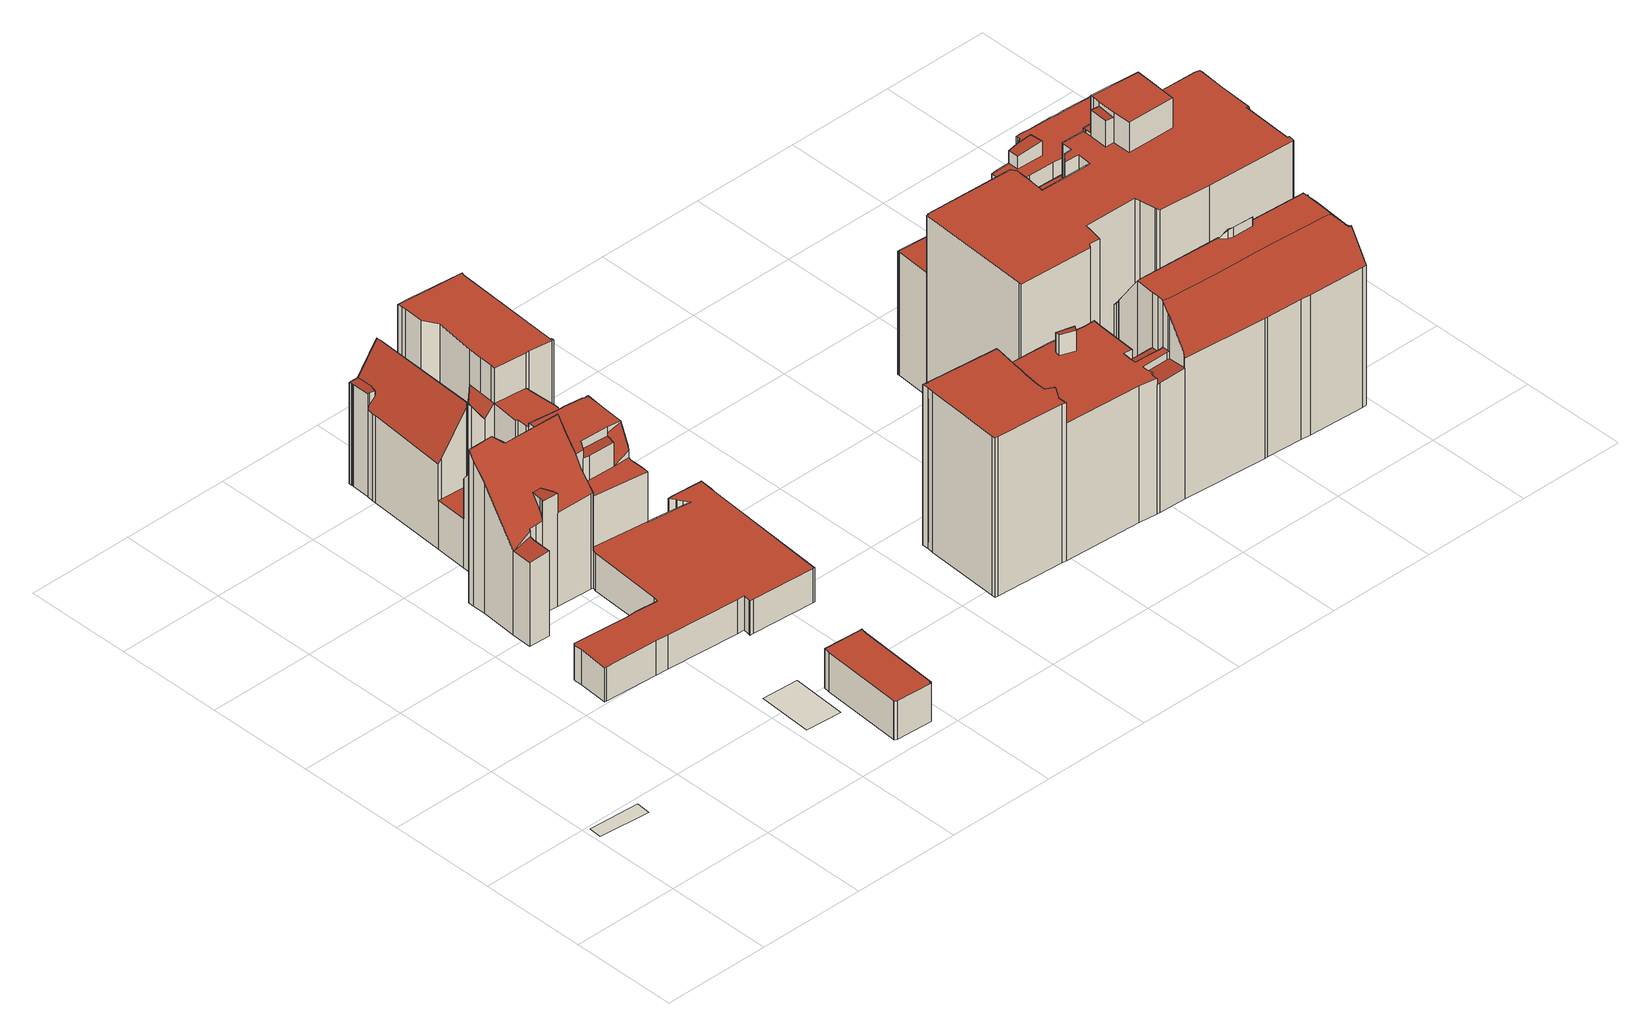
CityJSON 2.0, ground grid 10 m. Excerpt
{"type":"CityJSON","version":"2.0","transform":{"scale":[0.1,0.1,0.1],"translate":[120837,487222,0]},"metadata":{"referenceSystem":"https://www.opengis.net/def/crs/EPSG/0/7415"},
"CityObjects":{
"building1":{"type":"Building","attributes":{"dak_type":"no planes","data_area":0,"data_coverage":0,"geconstateerd":false,"gid":16989389,"h_maaiveld":0.932,"kas_warenhuis":false,"lod11_replace":false,"ondergronds_type":"above ground","oorspronkelijkbouwjaar":1005,"pw_actueel":"yes","pw_bron":"ahn3","reconstructie_methode":"tudelft3d-geoflow","reconstruction_skipped":true,"rn":1,"status":"Pand in gebruik","t_run":15.16},"geometry":[{"type":"MultiSurface","lod":"0","boundaries":[[[0,1,2,3]]]}]},
"building2":{"type":"Building","attributes":{"dak_type":"no planes","data_area":0,"data_coverage":0,"geconstateerd":false,"gid":17598509,"h_maaiveld":1.16,"kas_warenhuis":false,"lod11_replace":false,"ondergronds_type":"above ground","oorspronkelijkbouwjaar":1005,"pw_actueel":"yes","pw_bron":"ahn3","reconstructie_methode":"tudelft3d-geoflow","reconstruction_skipped":true,"rn":1,"status":"Pand in gebruik","t_run":24.89},"geometry":[{"type":"MultiSurface","lod":"0","boundaries":[[[4,5,6,7]]]}]},
"building3":{"type":"Building","attributes":{"dak_type":"horizontal","data_area":26.65,"data_coverage":0.848,"geconstateerd":false,"gid":17598507,"h_dak_50p":4.86,"h_dak_70p":4.87,"h_dak_max":5.01,"h_dak_min":4.78,"h_maaiveld":1.12,"kas_warenhuis":false,"lod11_replace":false,"ondergronds_type":"above ground","oorspronkelijkbouwjaar":1005,"pw_actueel":"yes","pw_bron":"ahn3","reconstructie_methode":"tudelft3d-geoflow","reconstruction_skipped":false,"rmse_lod12":0.0403,"rmse_lod13":0.042,"rmse_lod22":0.0267,"rn":1,"status":"Pand in gebruik","t_run":57.33,"val3dity_codes_lod12":"[]","val3dity_codes_lod13":"[]","val3dity_codes_lod22":"[]"},"children":["building3-1"]},
"building3-1":{"type":"BuildingPart","parents":["building3"],"geometry":[{"type":"Solid","lod":"2.2","boundaries":[[[[8,9,10,11,12,13,14,15,16,17,18]],[[19,13,12,20]],[[21,8,18,22]],[[23,15,14,24]],[[24,14,13,19]],[[25,16,15,23]],[[26,17,16,25]],[[27,11,10,28]],[[28,10,9,29]],[[20,12,11,27]],[[29,9,8,21]],[[22,18,17,26]],[[29,21,22,26,25,23,24,19,20,27,28]]]],"semantics":{"surfaces":[{"type":"GroundSurface"},{"type":"WallSurface","on_footprint_edge":true},{"type":"RoofSurface"}],"values":[[0,1,1,1,1,1,1,1,1,1,1,1,2]]}}]},
"building4":{"type":"Building","attributes":{"dak_type":"slanted","data_area":398.03,"data_coverage":0.9,"geconstateerd":false,"gid":14483280,"h_dak_50p":6.6,"h_dak_70p":12.17,"h_dak_max":15.92,"h_dak_min":3.15,"h_maaiveld":0.99,"kas_warenhuis":false,"lod11_replace":false,"ondergronds_type":"above ground","oorspronkelijkbouwjaar":1005,"pw_actueel":"yes","pw_bron":"ahn3","reconstructie_methode":"tudelft3d-geoflow","reconstruction_skipped":false,"rmse_lod12":5.78,"rmse_lod13":1.8,"rmse_lod22":0.215,"rn":1,"status":"Pand in gebruik","t_run":653.12,"val3dity_codes_lod12":"[]","val3dity_codes_lod13":"[]","val3dity_codes_lod22":"[]"},"children":["building4-1"]},
"building4-1":{"type":"BuildingPart","parents":["building4"],"geometry":[{"type":"Solid","lod":"2.2","boundaries":[[[[30,31,32,33,34,35,36,37,38,39,40,41,42,43,44,45,46,47,48,49,50,51,52,53,54,55,56,57,58,59,60,61,62,63,64,65,66,67,68,69,70,71,72,73,74,75,76,77,78,79,80,81,82,83,84,85,86,87,88,89,90,91,92,93,94,95,96,97,98,99,100,101,102,103,104,105,106,107]],[[108,72,71,109]],[[110,53,52,111]],[[112,69,68,113]],[[111,52,51,114]],[[115,93,92,116]],[[117,37,36,118]],[[119,78,77,120,121]],[[122,123,96,95,124]],[[125,47,46,126]],[[127,128,129,130]],[[109,71,70,131]],[[132,75,74,133]],[[134,135,133,136]],[[137,73,72,108]],[[138,139,140,141]],[[142,33,32,143]],[[144,30,107,140]],[[131,70,69,112]],[[145,146,147,148]],[[149,150,151,152]],[[152,151,76,75,132]],[[120,77,76,151]],[[121,120,153,154]],[[155,156,157,158]],[[158,157,159,160]],[[161,162,163,164]],[[160,159,165,163]],[[148,147,123,122]],[[166,97,96,123]],[[167,168,169,170]],[[171,172,168,167]],[[173,174,175,176]],[[177,178,179,180]],[[135,134,181]],[[182,183,184,185]],[[186,56,55,187]],[[188,98,97,166]],[[189,190,191,192]],[[193,58,57,194]],[[195,196,197,198]],[[199,101,100,200,201]],[[200,100,99,202,203]],[[204,205,206,207]],[[203,202,205,204]],[[201,200,196,195]],[[126,46,45,208]],[[209,86,85,210]],[[211,87,86,209]],[[208,45,44,212]],[[212,44,43,213]],[[213,43,42,214]],[[214,42,41,215]],[[216,217,218,139,138]],[[219,220,190,189,221]],[[222,223,224,183,182]],[[194,57,56,186]],[[225,40,39,226]],[[215,41,40,225]],[[227,38,37,117]],[[118,36,35,228]],[[228,35,34,229]],[[202,99,98,188]],[[180,179,150,149]],[[230,231,232,233,234]],[[235,236,231,230]],[[237,238,239,240]],[[241,242,243,244]],[[245,177,242,241]],[[163,165,178,177,245]],[[246,247,248,249]],[[250,251,252]],[[249,253,252]],[[248,253,249]],[[244,243,253,248]],[[254,255,238,237,256]],[[257,173,258,259]],[[260,261,262,263]],[[264,60,59,261,260]],[[261,59,58,193]],[[263,262,174,173,257]],[[259,258,255,254,265]],[[266,267,268,269]],[[270,271,272,273]],[[273,272,251,250]],[[274,275,128,127]],[[130,129,276,277]],[[277,276,278,279]],[[280,103,102,281]],[[282,91,90,283]],[[283,90,89,275,274]],[[116,92,91,282]],[[284,285,286,287]],[[288,289,290,146,145]],[[291,61,60,264]],[[292,49,48,293]],[[293,48,47,125]],[[267,266,294]],[[295,296,297]],[[298,299,62,61,291,300]],[[300,291,296,295]],[[176,175,217,216]],[[113,68,67,301]],[[301,67,66,302]],[[303,304,305]],[[304,303,65,64,306]],[[302,66,65,303]],[[307,63,62,299]],[[269,268,299,298]],[[229,34,33,142,308]],[[308,142,309,310]],[[185,184,290,289]],[[164,163,289,288]],[[281,102,101,199]],[[221,189,247,246]],[[311,312,220,219]],[[313,81,80,314,315]],[[316,79,78,119]],[[154,153,317,318]],[[187,55,54,319]],[[319,54,53,110]],[[320,321,218,217]],[[226,39,38,227]],[[240,239,322,323]],[[324,325,326]],[[325,324,104,103,280]],[[141,140,107,106,327]],[[328,105,104,324]],[[329,330,224,223]],[[331,332,330,329]],[[207,206,333]],[[333,206,334,335]],[[114,51,50,336]],[[336,50,49,292]],[[192,191,223,222]],[[337,84,83,338]],[[210,85,84,337]],[[339,88,87,211]],[[310,309,340,341]],[[275,89,88,339]],[[170,169,321,320]],[[143,32,31,342]],[[338,83,82,343]],[[279,278,344,285,284]],[[345,346,156,155]],[[318,317,346,345]],[[234,233,347,281]],[[287,286,162,161]],[[198,197,312,311]],[[335,334,332,331]],[[343,82,81,313]],[[348,349,350]],[[306,64,63,307]],[[265,254,271,270]],[[256,237,236,235]],[[323,322,351]],[[233,232,351]],[[327,106,105,328]],[[352,353,354]],[[285,344,353,352]],[[136,133,74,73,137]],[[342,31,30,144]],[[341,340,172,171]],[[314,80,79,316]],[[315,314,355,356]],[[357,358,349,348]],[[356,355,358,357]],[[124,95,94,359]],[[359,94,93,115]],[[243,242,177,180,149,152,132,133,135,181,273,250,252,253]],[[255,258,173,176,216,138,141,327,328,324,326,322,239,238]],[[252,251,272,271,254,256,235,230,234,281,199,201,195,198,311,219,221,246,249]],[[277,279,284,287,161,164,288,145,148,122,124,359,115,116,282,283,274,127,130]],[[281,347,233,351,322,326,325,280]],[[294,297,296,291,264,260,263,257,259,265,270,273,181,134,136,137,108,109,131,112,360,305,304,306,307,299,268,267]],[[360,112,113,301,302,303,305]],[[300,295,297,294,266,269,298]],[[354,353,344,278,276,129,128,275,339,361,362,345,155,158,160,363]],[[349,358,355,314,316,119,121,154,318,345,362,361,339,211,209,364,365,350]],[[317,153,120,151,150,179,178,165,159,157,156,346]],[[218,321,169,168,172,340,309,142,143,342,144,140,139]],[[182,185,289,163,245,241,244,248,247,189,192,222]],[[190,220,312,197,196,200,203,204,207,333,335,331,329,223,191]],[[323,351,232,231,236,237,240]],[[123,147,146,290,184,183,224,330,332,334,206,205,202,188,166]],[[343,313,315,356,357,348,350,365,364,209,210,337,338]],[[285,352,354,363,160,163,162,286]],[[308,310,341,171,167,170,320,217,175,174,262,261,193,194,186,187,319,110,111,114,336,292,293,125,126,208,212,213,214,215,225,226,227,117,118,228,229]]]],"semantics":{"surfaces":[{"type":"GroundSurface"},{"type":"WallSurface","on_footprint_edge":true},{"type":"WallSurface","on_footprint_edge":false},{"type":"RoofSurface"}],"values":[[0,1,1,1,1,1,1,1,1,1,2,1,1,2,1,2,1,1,1,2,2,1,1,2,2,2,2,2,2,1,2,2,2,2,2,2,1,1,2,1,2,1,1,2,2,2,1,1,1,1,1,1,1,2,2,2,1,1,1,1,1,1,1,2,2,2,2,2,2,2,2,2,2,2,2,2,2,2,1,1,2,2,2,2,2,2,2,2,1,1,1,1,2,2,1,1,1,2,2,1,2,2,1,1,2,1,1,1,2,1,2,2,2,1,2,2,1,1,2,1,1,2,1,2,2,1,1,1,2,2,2,2,1,1,2,1,1,1,2,1,2,1,1,2,2,2,2,2,2,2,1,2,1,2,2,2,2,1,2,2,1,1,2,1,2,2,2,1,1,3,3,3,3,3,3,3,3,3,3,3,3,3,3,3,3,3,3,3]]}}]},
"building5":{"type":"Building","attributes":{"dak_type":"slanted","data_area":277.92,"data_coverage":0.884,"geconstateerd":false,"gid":17598512,"h_dak_50p":16.45,"h_dak_70p":17.51,"h_dak_max":21.67,"h_dak_min":2.33,"h_maaiveld":1.12,"kas_warenhuis":false,"lod11_replace":false,"ondergronds_type":"above ground","oorspronkelijkbouwjaar":1886,"pw_actueel":"yes","pw_bron":"ahn3","reconstructie_methode":"tudelft3d-geoflow","reconstruction_skipped":false,"rmse_lod12":2.6,"rmse_lod13":1.66,"rmse_lod22":0.372,"rn":1,"status":"Pand in gebruik","t_run":493.85,"val3dity_codes_lod12":"[]","val3dity_codes_lod13":"[]","val3dity_codes_lod22":"[]"},"children":["building5-1"]},
"building5-1":{"type":"BuildingPart","parents":["building5"],"geometry":[{"type":"Solid","lod":"2.2","boundaries":[[[[366,367,368,369,370,371,372,373,374,375,376,377,378,379,380,381,382,383,384,385,386,387,388,389,390,391,392,393,394,395,396,397,398,399,400,401,402,403,404,405,406,407,408,409,410]],[[411,391,390,412]],[[413,395,394,414]],[[415,404,403,416]],[[417,377,376,418]],[[419,405,404,415]],[[420,421,422,423]],[[424,425,426,427]],[[427,426,392,391,411]],[[428,406,405,419]],[[429,378,377,417]],[[416,403,402,430]],[[431,432,433,434]],[[435,436,437,438]],[[414,394,393,439]],[[440,441,442,443]],[[443,442,444]],[[445,369,368,446]],[[447,375,374,448]],[[449,385,384,450]],[[451,452,453,454]],[[455,418,376,375,447]],[[450,384,383,456]],[[454,453,457,458]],[[423,422,441,440]],[[459,400,399,460]],[[461,382,381,462]],[[463,429,452,451]],[[464,465,466,467]],[[468,469,470,471]],[[472,379,378,429,463]],[[473,386,385,449]],[[467,466,474,475]],[[458,457,476,477]],[[456,383,382,461]],[[478,479,480,481,482]],[[482,481,483,484]],[[438,437,396,395,413]],[[485,397,396,437]],[[430,402,401,486]],[[487,488,489,490]],[[471,470,491,492,493]],[[484,483,494,495,496]],[[497,498,499,500]],[[481,480,501,502]],[[502,501,503,504]],[[505,506,507,508]],[[509,485,432,431]],[[510,398,397,485,509]],[[511,371,370,512]],[[512,370,369,445]],[[493,492,418,455]],[[513,514,491,470]],[[496,495,469,468]],[[495,494,498,497]],[[515,372,371,511]],[[486,401,400,459]],[[516,517,518,519]],[[519,518,520,521]],[[522,523,524,525]],[[526,527,514,513]],[[439,393,392,426]],[[528,529,530,531]],[[531,530,532,533]],[[462,381,380,534,535]],[[460,399,398,510]],[[536,537,465,464]],[[500,499,537,536]],[[538,539,540,541]],[[541,540,527,526]],[[477,476,539,538]],[[542,373,372,515]],[[448,374,373,542]],[[543,544,488,487]],[[521,520,545,546]],[[547,410,409,548]],[[549,550,551,552]],[[548,409,408,550,549]],[[553,554,555,556]],[[550,408,407,555]],[[557,558,559,560]],[[546,545,517,516]],[[533,532,544,543]],[[560,559,529,528]],[[534,380,379,472]],[[561,388,387,562]],[[562,387,386,473]],[[412,390,389,563]],[[563,389,388,561]],[[564,421,420]],[[475,474,504,565]],[[565,504,503,436,435]],[[508,507,479,478]],[[535,534,558,557]],[[490,489,523,522]],[[525,524,425,424]],[[566,567,568]],[[434,433,506,505]],[[569,366,410,547]],[[552,551,554,553]],[[556,555,407,406,428]],[[570,367,366,569]],[[446,368,367,570,571]],[[571,570,567,566]],[[481,502,504,474,466,465,537,499,498,494,483]],[[514,527,540,539,476,457,453,452,429,417,418,492,491]],[[546,516,519,521]],[[412,563,561,562,473,449,450,456,461,462,535,557,560,528,531,533,543,487,490,522,525,424,427,411]],[[479,507,506,433,432,485,437,436,503,501,480]],[[556,428,419,415,416,430,486,459,460,510,509,431,434,505,508,478,572,573,564,420,423,440,443,444,574,575,576,577,552,553]],[[536,464,467,475,565,435,438,413,414,439,426,425,524,523,489,488,544,532,530,529,559,558,534,472,463,451,454,458,477,538,541,526,513,470,469,495,497,500],[518,517,545,520]],[[578,579,575,574,444,442,441,422,421,564,573,572,478,482,484,496,580,581,582,583,584,585,586]],[[577,576,575,579,578,568,567,570,569,547,548,549,552]],[[554,551,550,555]],[[571,566,568,578,586,585,584,583,582,581,580,496,468,471,493,455,447,448,542,515,511,512,445,446]]]],"semantics":{"surfaces":[{"type":"GroundSurface"},{"type":"WallSurface","on_footprint_edge":true},{"type":"WallSurface","on_footprint_edge":false},{"type":"RoofSurface"}],"values":[[0,1,1,1,1,1,2,2,1,1,1,1,2,2,1,2,2,1,1,1,2,1,1,2,2,1,1,2,2,2,1,1,2,2,1,2,2,1,1,1,2,2,2,2,2,2,2,2,1,1,1,2,2,2,2,1,1,2,2,2,2,1,2,2,1,1,2,2,2,2,2,1,1,2,2,1,2,1,2,1,2,2,2,2,1,1,1,1,1,2,2,2,2,2,2,2,2,2,1,2,1,1,1,2,3,3,3,3,3,3,3,3,3,3,3]]}}]},
"building6":{"type":"Building","attributes":{"dak_type":"multiple horizontal","data_area":272.24,"data_coverage":0.889,"geconstateerd":false,"gid":17598513,"h_dak_50p":21.47,"h_dak_70p":21.55,"h_dak_max":24.58,"h_dak_min":1.74,"h_maaiveld":1.2,"kas_warenhuis":false,"lod11_replace":false,"ondergronds_type":"above ground","oorspronkelijkbouwjaar":1930,"pw_actueel":"yes","pw_bron":"ahn3","reconstructie_methode":"tudelft3d-geoflow","reconstruction_skipped":false,"rmse_lod12":3.56,"rmse_lod13":1.44,"rmse_lod22":1.09,"rn":1,"status":"Pand in gebruik","t_run":389.79,"val3dity_codes_lod12":"[]","val3dity_codes_lod13":"[]","val3dity_codes_lod22":"[]"},"children":["building6-1"]},
"building6-1":{"type":"BuildingPart","parents":["building6"],"geometry":[{"type":"Solid","lod":"2.2","boundaries":[[[[587,588,589,590,591,592,593,594,595,596,597,598,599,600,601,602,603,604,605,606,607,608,609,610]],[[611,612,613,614]],[[615,593,592,616]],[[616,592,591,617]],[[618,619,620,621]],[[622,623,621,624]],[[617,591,590,625]],[[626,602,601,627]],[[628,603,602,626]],[[629,596,595,630]],[[631,597,596,629]],[[632,633,634,635]],[[636,604,603,628]],[[627,601,600,637,638]],[[639,605,604,636]],[[640,641,642,643]],[[644,645,646,647]],[[648,599,598,646]],[[647,646,598,597,631]],[[649,650,651]],[[652,653,654,655]],[[655,654,656,657]],[[657,656,658,659]],[[659,658,660,661]],[[661,660,662,663]],[[664,607,606,665]],[[663,662,665,666]],[[667,668,669,670]],[[666,665,606,605,639]],[[671,672,673,674]],[[675,676,672,671]],[[674,673,677,678]],[[679,680,681,682]],[[683,609,608,684,685]],[[685,684,676,675]],[[684,608,607,664]],[[637,600,599,648]],[[635,634,686,687]],[[687,686,688,689]],[[638,637,690,691]],[[678,677,668,667]],[[692,693,653,652]],[[694,695,693,692]],[[670,669,695,694]],[[630,595,594,696,697]],[[697,696,650,649]],[[696,594,593,615]],[[623,698,682,699]],[[699,682,681,619,618]],[[625,590,589,700]],[[700,589,588,701]],[[689,688,641,640]],[[624,621,620,702,703]],[[703,702,612,611]],[[614,613,701,704]],[[705,706,698,623,622]],[[707,708,680,679]],[[709,710,706,705]],[[711,610,609,683]],[[710,587,610,711,712]],[[712,711,708,707]],[[643,642,645,644]],[[704,701,588,587,710,709]],[[691,690,633,632]],[[713,714,668,677,673,672,676,684,664,665,662,660,658,656,715]],[[695,669,668,714,713,715,656,654,653,693]],[[615,651,650,696]],[[699,618,621,623]],[[643,644,647,631,629,630,697,649,651,615,616,617,625,700,701,613,612,702,620,619,681,680,708,711,683,685,675,671,674,678,667,670,694,692,652,655,657,659,661,663,666,639,636,628,626,627,638,691,632,635,687,689,640]],[[641,688,686,634,633,690,637,648,646,645,642]],[[712,707,679,682,698,706,710]],[[704,709,705,622,624,703,611,614]]]],"semantics":{"surfaces":[{"type":"GroundSurface"},{"type":"WallSurface","on_footprint_edge":false},{"type":"WallSurface","on_footprint_edge":true},{"type":"RoofSurface"}],"values":[[0,1,2,2,1,1,2,2,2,2,2,1,2,2,2,1,1,2,2,1,1,1,1,1,1,2,1,1,2,1,1,1,1,2,1,2,2,1,1,1,1,1,1,1,2,1,2,1,1,2,2,1,1,1,1,1,1,1,2,2,1,1,2,1,3,3,3,3,3,3,3,3]]}}]},
"building7":{"type":"Building","attributes":{"dak_type":"slanted","data_area":124.05,"data_coverage":0.856,"geconstateerd":false,"gid":14475880,"h_dak_50p":13.17,"h_dak_70p":13.24,"h_dak_max":15.34,"h_dak_min":4.27,"h_maaiveld":1.26,"kas_warenhuis":false,"lod11_replace":false,"ondergronds_type":"above ground","oorspronkelijkbouwjaar":1770,"pw_actueel":"yes","pw_bron":"ahn3","reconstructie_methode":"tudelft3d-geoflow","reconstruction_skipped":false,"rmse_lod12":2.26,"rmse_lod13":0.98,"rmse_lod22":0.151,"rn":1,"status":"Pand in gebruik","t_run":215.33,"val3dity_codes_lod12":"[]","val3dity_codes_lod13":"[303]","val3dity_codes_lod22":"[303]"},"children":["building7-1"]},
"building7-1":{"type":"BuildingPart","parents":["building7"],"geometry":[{"type":"Solid","lod":"2.2","boundaries":[[[[716,717,718,719,720,721,722,723,724,725,726,727,728,729,730,731,732,733,734,735,736,737,738,739,740,741,742,743,744,745,746,747,748]],[[749,728,727,750]],[[751,752,753,754]],[[755,731,730,756]],[[754,753,732,731,755]],[[757,733,732,753]],[[758,734,733,757]],[[759,760,761,762]],[[763,764,765,766]],[[767,729,728,749]],[[756,730,729,767]],[[768,725,724,769]],[[770,740,739,771]],[[772,773,774,775]],[[776,777,778,779]],[[780,781,782,783,784]],[[785,778,735,734,758]],[[786,736,735,778]],[[779,778,785]],[[787,788,789,790]],[[791,792,793,794,795]],[[795,794,793,777,776]],[[796,748,747,789]],[[797,798,799]],[[800,716,748,796]],[[769,724,723,801]],[[802,719,718,803]],[[804,805,806,807]],[[750,727,726,808]],[[808,726,725,768]],[[809,810,811,812]],[[813,738,737,773,772]],[[814,722,721,815]],[[815,721,720,816]],[[816,720,719,802]],[[817,818,744,743,819]],[[820,746,745,821]],[[790,789,747,746,820]],[[822,823,821,824]],[[752,751,825]],[[788,787,826]],[[794,793,827,828]],[[828,827,829,830]],[[831,832,833,830,834]],[[807,806,793,794]],[[766,765,833,832]],[[834,830,829,792,791]],[[771,739,738,813]],[[835,741,740,770]],[[819,743,742,836]],[[836,742,741,835]],[[824,821,745,744,818]],[[773,737,736,786]],[[775,774,837,838]],[[839,840,805,804]],[[838,837,840,839,841]],[[842,843,781,780]],[[784,783,844,845]],[[783,782,760,759]],[[846,847,818,817]],[[845,844,847,846]],[[841,839,848,843,842]],[[843,848,810,809]],[[849,850,832,831]],[[851,852,850,849]],[[853,854,798,797]],[[803,718,717,854,853]],[[812,811,764,763]],[[855,856,823,822]],[[762,761,856,855]],[[852,851,826]],[[801,723,722,814]],[[854,717,716,800]],[[825,751,754,755,756,767,749,750,857,858]],[[859,860,861,862,863,864,865,866,791,795,776,779,785,758,757,753,752,825,858,857,750,808,768,867]],[[807,794,828,830,833,765,764,811,810,848,839,804]],[[792,829,827,793]],[[837,774,773,786,778,777,793,806,805,840]],[[841,842,780,784,845,846,817,819,836,835,770,771,813,772,775,838]],[[818,847,844,783,759,762,855,822,824]],[[799,868,869,870,871,814,815,816,802,803,853,797]],[[869,868,799,798,854,800,796,789,788,826,851,849,831,834,791,866,865,864,863,862,861,860,859,867,768,769,801,814,871,870]],[[821,823,856,761,760,782,781,843,809,812,763,766,832,850,852,826,787,790,820]]]],"semantics":{"surfaces":[{"type":"GroundSurface"},{"type":"WallSurface","on_footprint_edge":true},{"type":"WallSurface","on_footprint_edge":false},{"type":"RoofSurface"}],"values":[[0,1,2,1,1,1,1,2,2,1,1,1,1,2,2,2,1,1,2,2,2,2,1,2,1,1,1,2,1,1,2,1,1,1,1,1,1,1,2,2,2,2,2,2,2,2,2,1,1,1,1,1,1,2,2,2,2,2,2,2,2,2,2,2,2,2,1,2,2,2,2,1,1,3,3,3,3,3,3,3,3,3,3]]}}]},
"building8":{"type":"Building","attributes":{"dak_type":"slanted","data_area":52.52,"data_coverage":0.862,"geconstateerd":false,"gid":17599246,"h_dak_50p":14.06,"h_dak_70p":14.11,"h_dak_max":15.45,"h_dak_min":4.66,"h_maaiveld":1.32,"kas_warenhuis":false,"lod11_replace":false,"ondergronds_type":"above ground","oorspronkelijkbouwjaar":1914,"pw_actueel":"yes","pw_bron":"ahn3","reconstructie_methode":"tudelft3d-geoflow","reconstruction_skipped":false,"rmse_lod12":2.43,"rmse_lod13":0.582,"rmse_lod22":0.34,"rn":1,"status":"Pand in gebruik","t_run":125.61,"val3dity_codes_lod12":"[]","val3dity_codes_lod13":"[]","val3dity_codes_lod22":"[]"},"children":["building8-1"]},
"building8-1":{"type":"BuildingPart","parents":["building8"],"geometry":[{"type":"Solid","lod":"2.2","boundaries":[[[[872,873,874,875,876,877,720,878,879,880,881,882,883,884,885,886,887,888,889,890,891,892,893,894,895,896,897]],[[898,894,893,899,900]],[[901,876,875,902]],[[903,873,872,904]],[[905,897,896,906]],[[907,908,909,910]],[[911,879,878,912]],[[904,872,897,905]],[[913,914,915,916]],[[917,918,919,920,921]],[[916,915,922,923]],[[912,878,720,924]],[[906,896,895,914,913]],[[925,874,873,903]],[[900,899,926,927]],[[924,720,877,928]],[[928,877,876,901]],[[902,875,874,925]],[[929,930,931,932]],[[933,934,935,936]],[[937,938,936,939]],[[940,941,938,937]],[[942,880,879,911]],[[943,881,880,942]],[[944,945,941,940]],[[946,886,885,947]],[[932,931,934,933]],[[948,949,930,929]],[[923,922,949,948]],[[914,895,894,898]],[[950,951,890,889,952]],[[899,893,892,953]],[[920,919,954,955]],[[910,909,888,887,956]],[[957,884,883,958]],[[959,882,881,943]],[[921,920,945,944]],[[939,936,935,918,917]],[[958,883,882,959]],[[953,892,891,960]],[[960,891,890,951]],[[947,885,884,957]],[[952,889,888,909]],[[927,926,961,962]],[[962,961,951,950]],[[955,954,908,907]],[[956,887,886,946]],[[939,917,921,944,940,937]],[[943,942,911,912,924,928,901,902,925,903,904,905,906,913,916,923,948,929,932,933,936,938,941,945,920,955,907,910,956,946,947,957,958,959]],[[961,926,899,953,960,951]],[[908,954,919,918,935,934,931,930,949,922,915,914,898,900,927,962,950,952,909]]]],"semantics":{"surfaces":[{"type":"GroundSurface"},{"type":"WallSurface","on_footprint_edge":true},{"type":"WallSurface","on_footprint_edge":false},{"type":"RoofSurface"}],"values":[[0,1,1,1,1,2,1,1,2,2,2,1,1,1,2,1,1,1,2,2,2,2,1,1,2,1,2,2,2,1,1,1,2,1,1,1,2,2,1,1,1,1,1,2,2,2,1,3,3,3,3]]}}]}
},
"vertices":[
[53,94,0],[6,97,0],[5,85,0],[52,81,0],
[246,120,0],[212,122,0],[209,71,0],[243,69,0],
[280,87,11],[282,87,11],[281,81,11],[276,4,11],[275,5,11],[275,3,11],[241,5,11],[239,6,11],[239,7,11],[244,83,11],[245,89,11],[275,3,48],[275,5,48],[280,87,49],[245,89,49],[239,6,48],[241,5,48],[239,7,48],[244,83,49],[276,4,48],[281,81,49],[282,87,49],
[272,309,10],[277,309,10],[283,309,10],[290,308,10],[294,308,10],[322,306,10],[323,306,10],[322,294,10],[322,291,10],[314,173,10],[314,172,10],[312,172,10],[253,176,10],[250,176,10],[250,178,10],[251,184,10],[244,184,10],[176,189,10],[164,190,10],[115,193,10],[113,193,10],[115,221,10],[115,228,10],[116,230,10],[167,226,10],[178,226,10],[198,224,10],[199,229,10],[203,297,10],[204,301,10],[202,301,10],[169,303,10],[154,304,10],[148,305,10],[141,305,10],[141,304,10],[140,300,10],[139,281,10],[119,282,10],[120,301,10],[123,336,10],[123,348,10],[123,353,10],[126,353,10],[146,352,10],[148,351,10],[150,387,10],[152,417,10],[157,491,10],[157,494,10],[158,501,10],[159,517,10],[159,519,10],[159,520,10],[159,522,10],[164,522,10],[168,522,10],[172,522,10],[187,521,10],[208,520,10],[219,519,10],[271,516,10],[272,516,10],[271,513,10],[265,411,10],[266,411,10],[266,409,10],[264,382,10],[264,378,10],[263,377,10],[263,368,10],[262,349,10],[260,329,10],[260,321,10],[260,320,10],[259,317,10],[259,314,10],[259,310,10],[123,353,158],[123,348,151],[116,230,44],[115,228,44],[120,301,91],[119,282,91],[115,221,44],[271,513,156],[272,516,156],[322,294,46],[323,306,46],[157,491,94],[152,417,57],[152,417,92],[266,409,155],[266,409,66],[266,411,155],[176,189,43],[244,184,43],[208,515,158],[208,515,106],[208,512,106],[208,512,158],[123,336,136],[148,351,145],[146,352,144],[152,347,154],[152,347,151],[146,352,159],[126,353,158],[259,305,95],[259,305,35],[259,310,31],[259,310,95],[290,308,30],[283,309,30],[272,309,31],[242,411,156],[242,411,67],[264,409,66],[264,409,155],[154,387,96],[154,387,57],[150,387,57],[150,387,96],[155,417,57],[155,417,95],[182,415,136],[182,415,57],[185,415,57],[185,415,131],[198,414,57],[198,414,112],[208,417,157],[208,417,123],[207,413,123],[207,413,157],[207,413,57],[264,382,65],[299,293,46],[299,293,41],[293,294,40],[293,294,46],[296,298,46],[296,298,37],[204,304,95],[204,304,46],[207,304,46],[207,304,95],[204,386,94],[204,386,57],[203,386,57],[203,386,94],[154,345,152],[240,382,122],[240,382,67],[239,404,67],[239,404,122],[198,224,44],[178,226,44],[264,378,65],[235,371,122],[235,371,112],[240,377,104],[240,377,122],[203,297,46],[199,229,44],[261,368,126],[261,368,114],[260,368,114],[260,368,126],[262,349,125],[263,368,114],[263,368,126],[263,377,65],[263,377,103],[262,377,103],[262,377,65],[262,378,65],[262,378,102],[251,184,43],[168,522,108],[164,522,108],[172,522,114],[250,178,43],[250,176,43],[253,176,43],[312,172,43],[259,298,94],[259,298,46],[259,298,40],[240,371,126],[240,371,113],[235,371,126],[240,379,122],[240,379,102],[240,379,67],[314,172,43],[314,173,43],[322,291,45],[322,306,46],[294,308,46],[220,331,126],[220,331,118],[247,330,117],[247,330,120],[247,330,126],[218,328,126],[218,328,118],[214,322,118],[214,322,95],[219,321,95],[219,321,118],[206,386,123],[206,386,94],[206,377,106],[206,377,123],[204,386,123],[226,372,126],[226,372,123],[206,374,123],[206,374,127],[206,345,149],[206,345,126],[206,362,126],[206,374,110],[205,322,126],[205,322,95],[214,322,126],[204,304,106],[204,315,95],[204,315,119],[204,301,102],[204,301,46],[204,303,46],[204,303,105],[202,301,102],[205,322,129],[156,309,118],[156,309,106],[155,306,101],[155,306,119],[205,332,142],[205,332,126],[206,342,126],[206,342,154],[208,520,158],[208,520,106],[207,493,106],[207,493,158],[215,481,94],[215,481,157],[260,321,105],[260,329,125],[271,516,156],[219,519,158],[210,443,157],[210,443,123],[209,430,123],[209,430,157],[239,411,156],[239,411,122],[239,411,68],[169,303,100],[115,193,43],[164,190,43],[157,318,118],[168,308,119],[168,308,106],[165,318,118],[154,304,119],[154,304,100],[169,303,119],[139,281,92],[140,300,92],[141,304,92],[141,304,97],[122,301,91],[141,305,99],[148,305,99],[290,308,46],[293,303,34],[293,303,46],[258,369,126],[258,369,114],[159,517,108],[158,501,94],[158,501,109],[157,494,94],[180,415,57],[180,415,133],[167,226,44],[267,297,46],[267,297,40],[244,320,95],[244,320,118],[260,320,95],[260,320,101],[245,320,95],[259,314,95],[259,317,95],[241,379,102],[241,379,67],[256,378,101],[256,378,66],[262,378,101],[261,378,65],[261,378,101],[113,193,43],[159,522,108],[159,520,108],[187,521,136],[293,302,34],[293,302,46],[277,309,31],[159,519,108],[210,443,97],[182,417,136],[182,417,57],[260,329,124],[166,503,109],[166,503,105],[168,508,108],[247,329,117],[202,436,115],[202,436,108],[199,433,112],[160,501,98],[160,501,109],[165,500,109],[165,500,104],[265,411,155],[121,301,91],[187,520,136],[187,517,136],[198,416,112],[168,520,108],[168,519,108],
[786,82,11],[785,74,11],[785,72,11],[784,59,11],[784,56,11],[780,56,11],[728,59,11],[719,60,11],[685,62,11],[683,62,11],[604,68,11],[579,69,11],[576,69,11],[559,71,11],[486,75,11],[482,76,11],[419,80,11],[416,80,11],[416,84,11],[420,153,11],[421,159,11],[421,165,11],[424,165,11],[426,164,11],[427,165,11],[491,160,11],[494,160,11],[545,157,11],[582,154,11],[583,154,11],[591,154,11],[611,153,11],[613,152,11],[661,149,11],[672,149,11],[675,148,11],[702,147,11],[712,146,11],[786,141,11],[789,141,11],[789,136,11],[788,125,11],[788,124,11],[788,119,11],[788,115,11],[491,160,164],[427,165,165],[583,154,142],[582,154,142],[786,141,148],[712,146,148],[579,69,136],[604,68,137],[789,141,149],[695,115,196],[695,115,187],[699,114,187],[699,114,196],[494,157,164],[494,157,143],[494,160,143],[494,160,164],[789,136,156],[576,69,136],[702,147,148],[611,150,151],[611,150,24],[613,150,25],[613,150,151],[590,146,142],[590,146,24],[591,154,24],[591,154,142],[545,157,143],[719,113,196],[719,113,187],[720,114,187],[720,114,194],[723,119,187],[784,59,151],[785,72,171],[683,62,146],[685,62,146],[420,153,166],[416,84,165],[576,72,142],[576,72,136],[576,73,136],[576,73,142],[604,68,147],[416,80,165],[577,77,136],[577,77,142],[672,149,148],[661,149,147],[419,80,165],[482,76,164],[576,69,142],[578,98,142],[578,98,134],[578,102,134],[578,102,142],[606,88,178],[606,88,142],[606,87,142],[606,87,177],[559,71,143],[421,159,166],[579,109,133],[579,109,142],[579,77,136],[579,77,142],[609,125,187],[609,125,24],[607,107,24],[607,107,134],[607,107,187],[607,101,134],[607,101,187],[611,153,25],[675,148,148],[488,123,164],[488,123,144],[489,127,144],[489,127,164],[606,87,135],[605,70,137],[605,70,151],[606,94,135],[606,94,142],[606,94,187],[604,94,142],[604,94,135],[586,95,134],[586,95,142],[604,107,24],[604,107,134],[587,108,23],[587,108,133],[613,148,154],[613,148,24],[610,147,24],[610,147,155],[611,153,147],[613,152,147],[780,56,146],[784,56,146],[604,87,142],[604,87,135],[728,59,146],[555,136,162],[555,136,142],[558,141,142],[558,141,162],[542,145,143],[542,145,162],[490,133,164],[490,133,144],[490,134,144],[490,134,164],[579,87,142],[579,87,135],[493,94,164],[493,94,144],[493,95,144],[493,95,164],[486,99,144],[486,99,164],[486,75,144],[486,75,164],[578,95,142],[578,95,134],[578,83,142],[578,83,135],[578,87,135],[578,87,142],[719,60,146],[486,107,164],[486,107,144],[541,140,143],[541,140,163],[788,115,172],[788,119,172],[788,124,172],[788,124,33],[787,123,33],[787,123,174],[787,124,174],[787,124,33],[788,125,33],[788,125,172],[486,78,164],[486,78,144],[486,83,144],[486,83,164],[424,165,166],[421,165,166],[426,164,165],[690,120,187],[587,108,142],[784,74,174],[784,74,172],[780,76,177],[786,82,171],[785,74,171],[785,74,174],[613,125,187],[690,121,187],[771,116,187],[775,116,187],[781,120,180],[784,122,177],[772,83,187],[773,87,187],[612,93,187],[613,93,187],[656,90,187],[699,88,187],[715,87,187],[764,84,187],[765,84,187],
[690,261,12],[736,257,12],[793,254,12],[797,253,12],[797,251,12],[795,226,12],[793,195,12],[790,147,12],[789,141,12],[788,141,12],[705,146,12],[657,150,12],[599,153,12],[587,154,12],[519,159,12],[519,161,12],[526,270,12],[528,270,12],[528,271,12],[610,266,12],[613,266,12],[661,262,12],[663,262,12],[682,261,12],[734,217,244],[734,217,215],[736,255,215],[736,255,245],[793,195,216],[795,226,216],[797,251,216],[681,235,240],[681,235,215],[689,235,215],[689,235,239],[690,252,244],[690,252,240],[689,235,244],[797,253,216],[519,161,213],[519,159,213],[526,270,213],[788,141,216],[789,141,216],[705,146,215],[600,157,214],[600,157,25],[603,171,25],[603,171,214],[528,270,213],[587,154,25],[587,154,214],[528,271,213],[654,169,215],[654,169,26],[656,155,26],[656,155,215],[656,153,215],[656,153,26],[657,150,26],[657,150,215],[599,153,25],[788,147,216],[788,147,132],[791,195,216],[610,231,214],[610,231,61],[611,240,64],[611,240,214],[612,249,68],[612,249,214],[612,253,66],[612,253,214],[613,262,61],[613,262,214],[612,263,61],[612,263,214],[613,266,60],[610,266,60],[610,266,214],[647,244,214],[647,244,69],[659,242,69],[659,242,215],[660,251,215],[660,251,65],[653,251,65],[653,251,215],[660,260,215],[660,260,60],[652,250,65],[652,250,215],[682,258,218],[682,258,215],[682,253,215],[682,253,218],[663,262,215],[661,262,59],[661,262,215],[604,176,25],[604,176,214],[653,174,25],[653,174,215],[590,158,25],[590,158,214],[654,229,215],[654,229,64],[658,229,215],[658,229,64],[790,147,132],[790,147,216],[690,252,218],[682,253,240],[793,254,216],[736,257,215],[689,218,215],[689,218,244],[736,257,245],[690,258,245],[690,258,218],[682,259,218],[682,259,215],[690,261,245],[690,261,218],[682,261,215],[682,261,218],[635,246,68],[641,245,68],[624,248,68],
[666,320,13],[776,313,13],[777,313,13],[798,311,13],[801,311,13],[801,305,13],[801,302,13],[800,298,13],[800,292,13],[799,283,13],[799,278,13],[798,262,13],[797,261,13],[797,255,13],[797,253,13],[789,254,13],[758,256,13],[754,256,13],[709,259,13],[659,263,13],[631,264,13],[612,266,13],[549,270,13],[547,270,13],[547,271,13],[551,326,13],[551,328,13],[553,328,13],[616,323,13],[632,322,13],[639,322,13],[656,321,13],[657,321,13],[797,261,122],[798,262,121],[758,258,124],[758,258,110],[758,256,107],[758,256,124],[789,254,123],[797,253,123],[754,256,107],[709,259,107],[617,312,125],[617,312,120],[633,314,120],[633,314,126],[630,301,118],[630,301,91],[631,300,91],[631,300,118],[797,255,123],[799,283,154],[800,292,139],[547,271,132],[547,270,132],[612,266,132],[612,266,44],[612,267,44],[612,267,132],[662,288,148],[662,288,46],[659,263,44],[659,263,108],[615,308,132],[615,308,119],[615,312,120],[615,312,125],[615,312,132],[659,263,107],[631,264,44],[657,318,120],[657,318,111],[656,321,107],[656,321,120],[662,291,154],[662,291,46],[656,292,46],[656,292,90],[656,292,154],[657,321,107],[776,312,122],[776,312,109],[777,304,122],[666,320,107],[800,298,130],[798,311,122],[777,313,122],[619,294,91],[619,294,46],[640,293,46],[640,293,90],[799,278,147],[618,300,118],[618,300,91],[625,301,91],[625,301,118],[549,270,132],[801,302,123],[801,305,123],[801,311,122],[616,323,132],[616,323,126],[553,328,132],[639,322,121],[632,322,122],[633,319,126],[633,319,121],[632,322,126],[762,265,122],[659,313,119],[648,296,47],[648,296,91],[663,296,47],[663,296,91],[663,301,137],[663,301,117],[663,301,92],[663,296,146],[551,326,132],[551,328,132],[614,288,46],[614,288,132],[614,294,91],[614,294,46],[614,294,132],[614,300,132],[614,300,118],[615,318,125],[615,318,132],[615,320,132],[615,320,125],[614,300,91],[663,303,135],[663,303,117],[663,304,133],[663,304,117],[776,313,122],[776,313,108],[635,316,126],[635,316,120],[797,262,121],[793,263,122],[795,283,154],[779,284,154],[771,284,154],[750,286,154],[734,287,154],[707,288,154],[706,288,154],[685,290,154],[796,283,154],[782,304,122],[785,303,122],[797,302,123],[800,302,123],
[740,359,13],[748,358,13],[754,358,13],[802,355,13],[804,354,13],[801,313,13],[797,311,13],[749,315,13],[725,316,13],[705,318,13],[681,319,13],[668,320,13],[661,320,13],[661,324,13],[661,330,13],[662,331,13],[662,341,13],[663,355,13],[664,362,13],[664,364,13],[665,364,13],[667,364,13],[699,361,13],[707,361,13],[712,361,13],[721,360,13],[699,361,72],[667,364,51],[667,364,73],[804,354,141],[802,355,141],[748,358,141],[740,359,141],[721,360,140],[712,361,140],[667,341,140],[667,341,62],[662,341,62],[662,341,139],[749,315,141],[797,311,141],[707,361,140],[707,361,72],[707,360,72],[707,360,140],[681,341,152],[681,341,62],[680,341,62],[680,341,140],[680,341,152],[707,357,70],[707,357,140],[801,311,141],[754,358,141],[667,362,50],[667,362,72],[801,313,141],[704,348,140],[704,348,66],[694,350,66],[694,350,140],[694,349,140],[694,349,66],[690,342,63],[690,342,140],[704,342,154],[704,342,140],[690,342,153],[705,330,154],[705,330,140],[725,316,140],[705,318,140],[680,331,152],[680,331,140],[661,330,139],[661,324,139],[704,355,140],[704,355,69],[664,362,72],[664,362,50],[663,355,69],[665,364,51],[675,341,62],[675,341,140],[662,331,139],[661,320,139],[668,320,139],[681,319,140],[664,364,51],[666,362,50],[666,362,72]
]}
